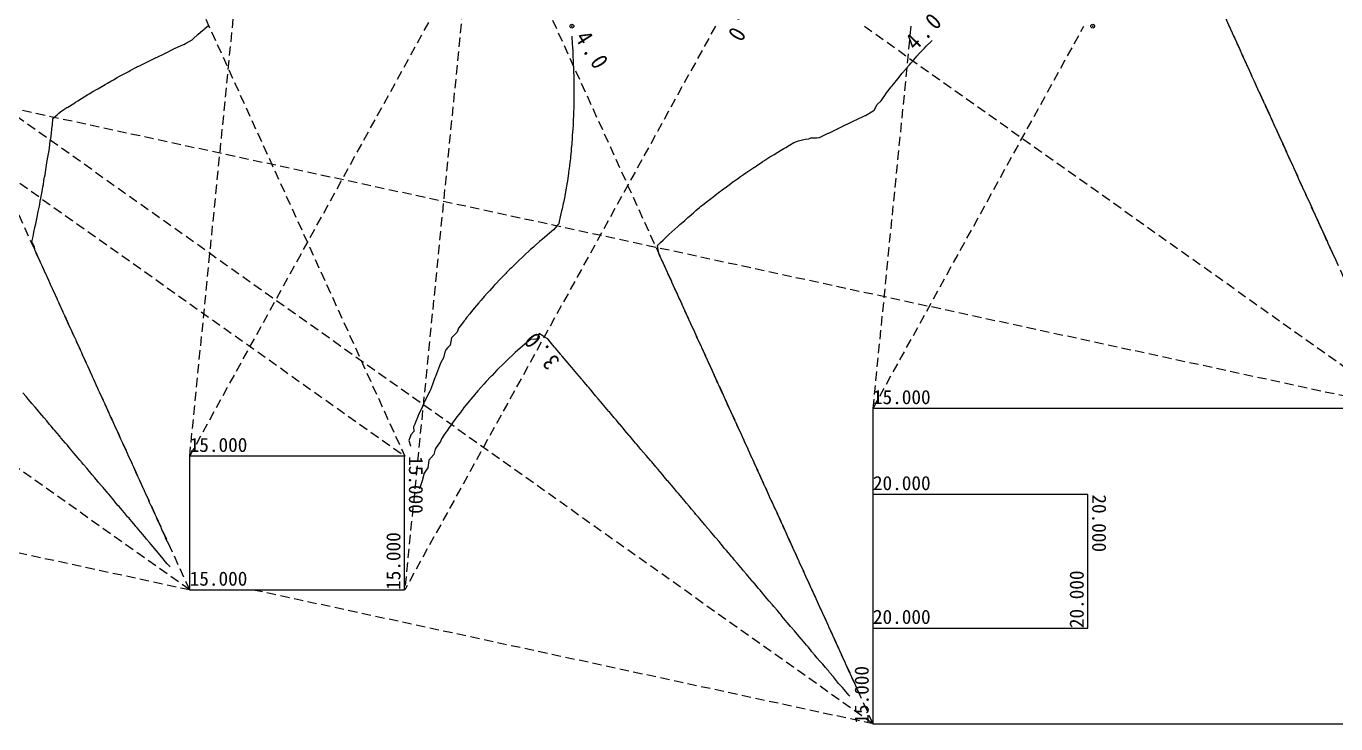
# Model space of a CAD drawing. Units: millimetres at full size. Extents: x -140993 to 75367, y -28745 to 105283.
# Drawn here: x -21831 to 12126, y -27122 to -9031 of the extents above; entities that cross this region are included whole.
import ezdxf
from ezdxf.enums import TextEntityAlignment as Align

# ---------------------------------------------------------------- set-up
doc = ezdxf.new("R2010")
doc.units = ezdxf.units.MM
doc.header["$LTSCALE"] = 200
doc.header["$PDMODE"] = 32
doc.header["$PDSIZE"] = 100
doc.linetypes.add('DASHED1', pattern=[1.8, 1.2, -0.6])
for name, color, linetype in [('0-0_\u3000南棟', 4, 'Continuous'), ('0-1_南棟塔屋', 4, 'Continuous'), ('0-2_\u3000西棟', 4, 'Continuous'), ('0-7_ 東壁面', 7, 'Continuous'), ('0-8_ 日影図', 4, 'DASHED1'), ('0-9_南壁日影', 2, 'Continuous'), ('0-A_東壁日影', 2, 'Continuous'), ('0-C_等時間図', 3, 'Continuous'), ('0-E_東壁等時', 6, 'Continuous')]:
    doc.layers.add(name, color=color, linetype=linetype)
doc.styles.add('ＭＳ ゴシック', font='')
doc.styles.get('ＭＳ ゴシック').set_extended_font_data('MS Gothic')

msp = doc.modelspace()

# ---------------------------------------------------------------- linework, layer by layer
at = {"layer": '0-0_\u3000南棟', "color": 7}
msp.add_lwpolyline([(123.9, -18941.8), (123.9, -27118.8), (13876.1, -27118.8), (13876.1, -18941.8)], close=True, dxfattribs=at)
at = {"layer": '0-1_南棟塔屋', "color": 7}
msp.add_lwpolyline([(123.9, -21171.9), (123.9, -24640.9), (5699.1, -24640.9), (5699.1, -21171.9)], close=True, dxfattribs=at)
at = {"layer": '0-2_\u3000西棟', "color": 7}
msp.add_lwpolyline([(-17592.9, -20180.7), (-17592.9, -23649.8), (-12017.7, -23649.8), (-12017.7, -20180.7)], close=True, dxfattribs=at)
at = {"layer": '0-7_ 東壁面', "color": 6}
msp.add_point((5823, -9030.3), dxfattribs=at)
at = {"layer": '0-8_ 日影図'}
for p, q in [((5822.7, -1261.5), (13874.4, -18946.3)), ((-17591.7, -20182.1), (-7674.8, -2184.8)), ((-3958.9, -9031), (-12016.2, -23649.7)), ((-97.8, -9031.9), (13874.4, -18946.3)), ((128.9, -18942.4), (5592.9, -9033)), ((128.9, -18942.4), (1117.4, -9034.1)), ((127.4, -21175.7), (132.3, -21162.5)), ((127.4, -21175.7), (131.9, -21173.6)), ((128.2, -27121.5), (-15935.1, -23653.3))]:
    msp.add_line(p, q, dxfattribs=at)
for points in [[(128.2, -27121.5), (-10399.9, -3997.2), (-10398.9, -3054.7), (-18206.2, 14093.4), (-18204.6, 23634.1), (-4705.2, 23632.6), (5822.9, 508.3)], [(128.2, -27121.5), (-27174.5, -7757.4), (-27170.6, -5278.1), (-36281, 1181.4), (-36281, 4650), (-30703.5, 4646.4), (-24743.2, 417.4), (-21004, 420.9), (-34980.7, 10333.3), (-34979.1, 19874), (-21475.2, 19874.4), (5822.9, 508.3)], [(-17591.7, -20182.1), (-14269.4, 13125.1), (-8694, 13126), (-8693.9, 9657.4), (-12016.2, -23649.7)], [(-17591.6, -23650.6), (-123423.7, -785.3), (-123418, 2048.8), (-140992.8, 5847), (-140992.9, 9315.6), (-135417.4, 9316.5), (-105702.9, 2893.9), (-105707.6, 3920.9), (-91953.1, 3921.1), (13874.4, -18946.3)], [(-17591.6, -23650.6), (-28119.8, -526.4), (-28119.8, 2942.2), (-22544.4, 2943.2), (-12016.2, -20181.1)], [(-17591.6, -23650.6), (-44894.3, -4286.6), (-44894.3, -818), (-39318.9, -817), (-12016.2, -20181.1)]]:
    msp.add_lwpolyline(points, dxfattribs=at)
at = {"layer": '0-9_南壁日影', "color": 6}
msp.add_point((-7681.4, -9030.3), dxfattribs=at)
at = {"layer": '0-A_東壁日影', "color": 6}
msp.add_point((5823, -9030.3), dxfattribs=at)
at = {"layer": '0-C_等時間図'}
for points in [[(-19639.3, -10458.7), (-19570, -10418.6), (-19469, -10360), (-19408.5, -10327.9), (-19356.5, -10298.9), (-19221.1, -10230.7), (-19173.3, -10206.6), (-19131.6, -10183.5), (-18970.5, -10094.3), (-18941.2, -10078.8), (-18914.4, -10065.3), (-18724.2, -9969.3), (-18705, -9959.6), (-18686.8, -9950.9), (-18480.8, -9852.1), (-18466.6, -9845.6), (-18453.2, -9838.8), (-18237.6, -9735.4), (-18228.4, -9731), (-18219.8, -9726.6), (-18004.1, -9617.8), (-17992.8, -9612), (-17992.3, -9611.8), (-17991.8, -9611.6), (-17968, -9601.4), (-17753.9, -9509.1), (-17749.5, -9507.2), (-17746.5, -9504.7), (-17697.4, -9478.2), (-17531.5, -9385.6), (-17517.4, -9379.2), (-17498.7, -9360.4), (-17381.4, -9242.1), (-17314.2, -9187.8), (-17215.1, -9104.7), (-17198.6, -9090.9), (-17103.4, -9013.1)], [(9289.7, -8870.9), (9373.9, -9055.8), (9386, -9084.3), (9398.5, -9111.7), (9483.3, -9298), (9495.4, -9325.6), (9507.8, -9352.7), (9592.9, -9539.6), (9604.6, -9567), (9616.6, -9593.5), (9702.3, -9781.7), (9713.8, -9808.5), (9725.5, -9834.3), (9811.8, -10023.8), (9823, -10049.9), (9834.5, -10075.1), (9921.3, -10265.8), (9932.2, -10291.3), (9943.8, -10316.1), (10032.1, -10504.3), (10043.8, -10531.6), (10055.9, -10558.1), (10141.5, -10746.3), (10152.8, -10773.2), (10164.4, -10798.8), (10250.9, -10988.7), (10262, -11014.5), (10273.8, -11039.8), (10361.6, -11227.4), (10373.2, -11255.1)], [(-7686.2, -9287.3), (-7686, -9287.7), (-7685.9, -9288.7), (-7671.3, -9493.1), (-7665.9, -9569.2), (-7658.9, -9697.6), (-7657.4, -9745.1), (-7654.1, -9855), (-7652.7, -9899.9), (-7649.4, -10006.7), (-7643.9, -10103.1), (-7641.8, -10140.5), (-7638.1, -10228.9), (-7634.9, -10306.3), (-7635.4, -10428.8), (-7633.2, -10506.8), (-7628.1, -10691.4), (-7627.3, -10709), (-7627.2, -10716.2), (-7627.2, -10735.2), (-7629.5, -10908), (-7630.8, -11008.9), (-7632.1, -11106.9), (-7643.1, -11296.3), (-7643.3, -11302.6), (-7643.4, -11305.8), (-7643.6, -11314.9), (-7647.5, -11501), (-7651.7, -11600.8), (-7658.6, -11696.7), (-7671.1, -11872.6), (-7672.3, -11891.4), (-7672.9, -11901.5), (-7675.6, -11936.5), (-7687.2, -12085.7), (-7696.3, -12203.3), (-7703.2, -12279.6), (-7715.4, -12413.1), (-7720.4, -12473), (-7723.2, -12506.7)], [(696.5, -10480), (722.3, -10448.6), (777.2, -10383.4), (847.3, -10295.7), (883.5, -10253), (973, -10143.1), (986.5, -10127.8), (1072.5, -10030.3), (1105, -9992.8), (1176.3, -9910.6), (1233.4, -9841.2), (1262.1, -9809), (1333.7, -9732), (1370.2, -9692.7), (1457, -9599.3), (1508.6, -9544.8), (1656.2, -9401), (1656.6, -9400.5), (1656.8, -9400.4)], [(-21352.6, -12946.9), (-21340.3, -12883.6), (-21321.1, -12758.9), (-21292.5, -12573.1), (-21292.1, -12570.5), (-21292, -12569.9), (-21291.9, -12569), (-21261.7, -12381.4), (-21236.6, -12254), (-21228.7, -12193.9), (-21216.1, -12097.7), (-21207.4, -12002), (-21196, -11944.5), (-21178.8, -11812.9), (-21162.6, -11689), (-21155.5, -11634.9), (-21154.4, -11622.1), (-21152.5, -11599.5), (-21140.3, -11427.6), (-21027.9, -11327.7), (-20998, -11301.1), (-20985.8, -11285.7), (-20904.8, -11229.6), (-20799.8, -11155.7), (-20779.7, -11142.9), (-20753.3, -11126.9), (-20597.4, -11031.9), (-20552.3, -11004.5), (-20493.4, -10965.3), (-20400.7, -10906), (-20328, -10859.4), (-20232.4, -10800.9), (-20200.4, -10781.3), (-20099.8, -10722.8), (-19991.7, -10659.8), (-19977.1, -10651.7), (-19869, -10591.9), (-19779.2, -10539.8), (-19723.7, -10507.7), (-19639.3, -10458.7)], [(-2042.4, -12117.5), (-1927.8, -12051.3), (-1927.2, -12051.1), (-1802.8, -12006.2), (-1700.9, -11979.9), (-1632.8, -11962.3), (-1535.8, -11954.8), (-1481.7, -11927.4), (-1330.4, -11925.3), (-1278.7, -11918.5), (-1262.9, -11916.4), (-1245.4, -11908), (-1037.7, -11807.9), (-1022.5, -11806.7), (-1005.7, -11798.2), (-795.9, -11694.9), (-785.4, -11689.7), (-775.4, -11684.8), (-551.4, -11574.6), (-548.1, -11573), (-544.9, -11571.5), (-333.1, -11471.3), (-309.6, -11460.1), (-309.2, -11459.9), (-308.9, -11459.7), (-74.6, -11348.5), (-70.4, -11346.7), (-66, -11344), (128.3, -11224.9), (158.5, -11211.6), (237.1, -11065.9), (237.6, -11065.4), (336.5, -10964.8), (371.1, -10916.3), (431.4, -10832), (480, -10757.4), (512.9, -10714.6), (599.5, -10602.4), (619, -10577.7), (696.5, -10480)], [(10373.2, -11255.1), (10385.3, -11281.6), (10470.9, -11469.7), (10482.2, -11496.6), (10494.3, -11522.4), (10581.4, -11709), (10593.3, -11737.1), (10605.6, -11764.2), (10690.8, -11951.3), (10702.1, -11978.7), (10714, -12004.8), (10800.1, -12193.8), (10811.3, -12220.2), (10822.8, -12245.6), (10909.5, -12436), (10920.2, -12461.7), (10932, -12486.5), (11020.8, -12673.2), (11032.7, -12701.7), (11045, -12728.9), (11130.1, -12915.6), (11141.6, -12943.2), (11153.6, -12969.6), (11239.4, -13158), (11250.4, -13184.8), (11262.3, -13210.3), (11349.5, -13398.3), (11360.9, -13425.7), (11373, -13451.8), (11459.6, -13638.6), (11471.1, -13666.6), (11483.1, -13693), (11568.8, -13881.4), (11579.8, -13908.3), (11591.6, -13933.7), (11678.8, -14122), (11689.8, -14149.3), (11702, -14175.1), (11789.4, -14361), (11801, -14389.9)], [(-4692.9, -14010.5), (-4672.8, -13993.7), (-4636.7, -13962.4), (-4531.4, -13871.4), (-4464.4, -13813.5), (-4370.2, -13732), (-4343, -13710.3), (-4253.5, -13639), (-4199.8, -13596.2), (-4061.2, -13490.1), (-4038.7, -13472.9), (-4024.7, -13462.1), (-3963.4, -13415.2), (-3850.7, -13327.6), (-3824, -13306.8), (-3781.2, -13274.6), (-3674, -13194.1), (-3607, -13145.7), (-3505.1, -13069.6), (-3494.4, -13061.7), (-3388.2, -12988.5), (-3308.5, -12931.7), (-3234.2, -12878.8), (-3168.5, -12833.2), (-3122.8, -12801.6), (-2967.1, -12697.9), (-2946.1, -12683.9), (-2930.9, -12673.8), (-2836.9, -12611.2), (-2739.8, -12545.7), (-2723.6, -12534.8), (-2701.2, -12520.3), (-2545.3, -12418.9), (-2498.7, -12391), (-2439.6, -12354.3), (-2341.9, -12295.5), (-2271.2, -12252.9), (-2182.1, -12199.3), (-2137.4, -12172.4), (-2042.4, -12117.5)], [(-7723.2, -12506.7), (-7743, -12653), (-7744.6, -12663.8), (-7766.9, -12817.7), (-7771.6, -12853.6), (-7779.2, -12910.7), (-7796.8, -13044), (-7809.7, -13128.4), (-7829.2, -13231.7), (-7856.9, -13377.8), (-7863.6, -13418.7), (-7868.1, -13446.1), (-7901.4, -13604.4), (-7905.8, -13625.2), (-7935.8, -13768.1), (-7940.5, -13789.5), (-7947.5, -13816.5), (-7981.9, -13973.9), (-8007.7, -14091.9), (-8023.5, -14158.1), (-8064.7, -14197), (-8156.8, -14307.9), (-8161.8, -14312.1), (-8263.9, -14397.1), (-8320, -14446.5), (-8453.4, -14558.5), (-8473.2, -14575.1), (-8483.9, -14584.8), (-8517.6, -14615.2), (-8642.1, -14725.2), (-8680, -14758.8), (-8752.5, -14825.1), (-8797.8, -14866.6), (-8885, -14946.4), (-8951, -15008.9), (-9058.7, -15111), (-9087.9, -15138.3), (-9101.9, -15152.1), (-9140.2, -15189.8), (-9250.6, -15296.1)], [(-20979, -16212.7), (-21019, -16124.9), (-21048.8, -16059.5), (-21087.1, -15970.8), (-21128.8, -15883.7), (-21160.5, -15817.6), (-21198.1, -15730.2), (-21238.8, -15643.2), (-21270, -15576.6), (-21307.7, -15489), (-21348.5, -15401.7), (-21379.5, -15335.5), (-21417.2, -15247.7), (-21458.2, -15160.2), (-21489, -15094.5), (-21527.7, -15006.9), (-21567.8, -14918.7), (-21597.3, -14853.9), (-21618.5, -14757), (-21668.1, -14651.9), (-21682.1, -14622.1), (-21652.5, -14481.4), (-21643.8, -14436.6), (-21631.6, -14373.9), (-21604.9, -14251.3), (-21584.8, -14159.4), (-21567.5, -14065.5), (-21540.1, -13937.3), (-21527.9, -13880.5), (-21517.4, -13837.6), (-21490.1, -13694.8), (-21468, -13579.6), (-21456.3, -13518.7), (-21454.5, -13508.3), (-21451.9, -13493.1), (-21419.9, -13321.4), (-21397.5, -13200.7), (-21386.3, -13134.1), (-21369.8, -13035.6), (-21352.6, -12946.9)], [(-4536.4, -16878.6), (-4542.9, -16865.4), (-4640.5, -16651), (-4646.6, -16637.6), (-4652.9, -16624.2), (-4750.4, -16410.1), (-4756.5, -16396.6), (-4763.3, -16382.8), (-4860.4, -16169.5), (-4866.7, -16155.6), (-4873.3, -16141.5), (-4970.3, -15928.6), (-4976.7, -15914.5), (-4983.7, -15900.2), (-5080.3, -15688.1), (-5086.9, -15673.6), (-5093.9, -15658.9), (-5190.2, -15447.3), (-5196.9, -15432.5), (-5204, -15417.6), (-5300.1, -15206.4), (-5306.9, -15191.5), (-5314.1, -15176.3), (-5410, -14965.6), (-5417, -14950.4), (-5424.6, -14934.9), (-5431.8, -14877.6), (-5462, -14721), (-5380.5, -14642.7), (-5313.6, -14576.9), (-5288.9, -14553.6), (-5238, -14504.2), (-5164.7, -14432.9), (-5086.6, -14360.2), (-5011.7, -14290.5), (-4933.8, -14223.7), (-4879.5, -14177.2), (-4850.9, -14151.1), (-4754.2, -14066.4), (-4692.9, -14010.5)], [(11801, -14389.9), (11813.2, -14416.8), (11898.5, -14604.1), (11909.4, -14631.6), (11921.3, -14657.3), (12008.2, -14845.5), (12019.1, -14872.8), (12031.1, -14898.5), (12118.5, -15085.2), (12129.7, -15113.6)], [(-9250.6, -15296.1), (-9289.4, -15333.5), (-9373.7, -15420.1), (-9394.8, -15441.8), (-9487.9, -15535.4), (-9537.8, -15588), (-9661.4, -15718.3), (-9677.8, -15735.2), (-9684.2, -15741.9), (-9699.7, -15758.9), (-9813.5, -15884.1), (-9878.2, -15953.8), (-9947.1, -16033.8), (-10043.6, -16145.7), (-10068.3, -16173.9), (-10077.3, -16184.8), (-10095.7, -16207.1), (-10206, -16336.3), (-10257.4, -16396.4), (-10331.9, -16488.9), (-10404.9, -16579.3), (-10443.1, -16626.3), (-10452.6, -16643.4), (-10476.5, -16671.6), (-10573.6, -16797.8), (-10625, -16864.6), (-10659, -16965.6), (-10802.6, -17111.3), (-10802.8, -17111.5), (-10802.9, -17111.6), (-10837.3, -17298.4), (-10897.4, -17364.6), (-10951.1, -17423.9), (-10962.2, -17451.4), (-10974.1, -17480.5), (-11006.4, -17634.6), (-11084.6, -17768.4), (-11099.5, -17799.5), (-11117.4, -17836.9), (-11166, -17974.5)], [(-19550.4, -19347.2), (-19592.1, -19260.8), (-19624.6, -19193.3), (-19660.7, -19106.2), (-19701.9, -19019.7), (-19734, -18952.3), (-19770, -18864.8), (-19811.5, -18778), (-19843.3, -18711.3), (-19880.4, -18624), (-19921.3, -18537.1), (-19952.8, -18470.3), (-19989.3, -18382.4), (-20031, -18295.5), (-20062.9, -18229), (-20099.8, -18141.6), (-20140.9, -18054.6), (-20172.3, -17988), (-20209.2, -17900.2), (-20250.5, -17813), (-20281.7, -17747), (-20319.3, -17659.2), (-20360.4, -17572.3), (-20392.1, -17505.6), (-20429.4, -17418.2), (-20470.1, -17330.7), (-20500.6, -17264.9), (-20538.2, -17176.6), (-20579.7, -17089.3), (-20611, -17023.6), (-20648.3, -16935.6), (-20689.7, -16848.6), (-20721.4, -16782.2), (-20759.2, -16695), (-20799.7, -16608), (-20830.9, -16541.1), (-20868, -16453.3), (-20909.4, -16366.6), (-20941.4, -16299.7), (-20979, -16212.7)], [(-3107.5, -20012.9), (-3113.1, -20001.3), (-3212.3, -19783.6), (-3217.6, -19771.9), (-3223.4, -19760), (-3322.3, -19542.9), (-3327.7, -19530.9), (-3333.8, -19518.6), (-3432.2, -19302.3), (-3437.9, -19289.9), (-3443.9, -19277.3), (-3542.2, -19061.5), (-3548, -19048.9), (-3554.5, -19035.9), (-3652.3, -18821.2), (-3658.3, -18807.9), (-3664.7, -18794.6), (-3762.2, -18580.4), (-3768.4, -18566.9), (-3775, -18553.2), (-3872.2, -18339.7), (-3878.5, -18325.9), (-3885.5, -18311.8), (-3980.9, -18095.6), (-3986.1, -18083.8), (-3991.6, -18072.1), (-4090.7, -17854.4), (-4096, -17842.7), (-4101.8, -17830.7), (-4200.6, -17613.7), (-4206.1, -17601.7), (-4212, -17589.4), (-4310.6, -17373), (-4316.2, -17360.6), (-4322.3, -17348.1), (-4420.5, -17132.3), (-4426.3, -17119.6), (-4432.6, -17106.8), (-4530.5, -16891.6), (-4536.4, -16878.6)], [(-6721.4, -19018.8), (-6762.9, -18969.5), (-6860.4, -18856.1), (-6888.8, -18823), (-6940.5, -18762.9), (-6999, -18692.3), (-7065.4, -18612.3), (-7137.4, -18527.7), (-7185.9, -18470.8), (-7243.2, -18402.1), (-7275.7, -18363.2), (-7393.5, -18222.4), (-7414, -18198.3), (-7419.9, -18191.4), (-7431, -18178.8), (-7553.3, -18036.5), (-7600, -17982.3), (-7685, -17883.4), (-7692.6, -17874.3), (-7777.3, -17771.9), (-7830.7, -17709.2), (-7931.2, -17591), (-7955.5, -17561.9), (-7969.3, -17545.3), (-8019.4, -17485.2), (-8107.7, -17381), (-8132.8, -17351.4), (-8177.7, -17298.5), (-8246, -17216.2), (-8308.8, -17140.4), (-8396.6, -17084.5), (-8531.3, -16998.7), (-8581, -17146.9), (-8620, -17148), (-8752.1, -17151.5), (-8854.3, -17244.1), (-8855.9, -17245.3), (-8963.4, -17325.3), (-9023.6, -17380.4), (-9148.6, -17494.7)], [(-9148.6, -17494.7), (-9168.4, -17512.7), (-9178.2, -17522.1), (-9205.6, -17548.8), (-9330.6, -17664.7), (-9372.1, -17703.2), (-9457.4, -17787.3), (-9479.2, -17808.8), (-9572.5, -17900.8), (-9623.8, -17954.4), (-9752.3, -18088.8), (-9764.8, -18101.2), (-9769.5, -18105.9), (-9780.1, -18117.3), (-9904.6, -18248.6), (-9965.5, -18313), (-10039.6, -18397.8), (-10117.7, -18487.2), (-10156.6, -18531.1), (-10170.7, -18548.4), (-10199.5, -18583.5), (-10300.1, -18699.7), (-10346.1, -18752.8), (-10425, -18852.6), (-10479.2, -18921.3), (-10530.5, -18985.4), (-10546.2, -19007), (-10573.7, -19045), (-10663.9, -19162.6), (-10711.8, -19225.1), (-10778.4, -19319.5), (-10882.3, -19467), (-10888.3, -19475.2), (-10889.7, -19477.5), (-10891.9, -19481.1), (-10997.7, -19636.8), (-11062, -19731.4), (-11091.4, -19801.5), (-11160, -19894.2), (-11202.5, -19959.7)], [(-11166, -17974.5), (-11216.2, -18117.1), (-11231.9, -18149.6), (-11250.7, -18188.7), (-11299, -18324.3), (-11348.7, -18463.8), (-11365.9, -18499), (-11386.9, -18541.8), (-11450.4, -18667.1), (-11501.1, -18767), (-11531.6, -18836.5), (-11565.9, -18914.5), (-11609.7, -19007.1), (-11646.7, -19085), (-11684.6, -19178.8), (-11724.8, -19278), (-11755.7, -19352), (-11784.3, -19420.5), (-11781.9, -19542), (-11859.4, -19630.4), (-11886.3, -19702.7), (-11913.3, -19775), (-11867, -19909.8), (-11862.5, -19922.9)], [(-20230, -20530), (-20254.1, -20501), (-20341.9, -20395.7), (-20392.7, -20337.1), (-20407.7, -20319.8), (-20437, -20287.2), (-20531.5, -20173.9), (-20585.3, -20109.5), (-20670.9, -20012), (-20687.4, -19993.2), (-20763.7, -19899.6), (-20808.9, -19846.5), (-20932.4, -19701.3), (-20941.7, -19689.5), (-20947.4, -19682.5), (-20968.5, -19657), (-21086, -19518.7), (-21119.5, -19479.3), (-21182.8, -19407.3), (-21225, -19355.8), (-21296.5, -19268.7), (-21363.1, -19190.6), (-21427, -19115.6), (-21473.3, -19058.1), (-21501.2, -19025.3), (-21599, -18910.1), (-21640.3, -18862.9), (-21652.8, -18848.6), (-21676, -18822.1), (-21778.8, -18698.7), (-21829.5, -18638), (-21918, -18536.3)], [(-18123.3, -22482.2), (-18166.7, -22401), (-18207.5, -22324.4), (-18233.1, -22241.1), (-18276.1, -22158.8), (-18315.1, -22084.1), (-18343.1, -22000), (-18385.7, -21917.1), (-18423.4, -21843.5), (-18452.9, -21758.9), (-18495.2, -21675.3), (-18531.8, -21602.9), (-18562.7, -21517.7), (-18604.8, -21433.5), (-18640.3, -21362.2), (-18672.1, -21276.4), (-18714.4, -21191.8), (-18749.7, -21121.2), (-18782.3, -21035.4), (-18824.1, -20950.5), (-18858.6, -20880.4), (-18892.2, -20794.3), (-18933.9, -20709.5), (-18968.4, -20639.2), (-19002, -20553.2), (-19043.6, -20468), (-19077.8, -20398.3), (-19112.1, -20312.2), (-19153.3, -20226.6), (-19186.6, -20157.4), (-19221.4, -20070.8), (-19262.9, -19984.9), (-19296, -19916.5), (-19331, -19829.5), (-19372.7, -19743.7), (-19405.9, -19675.3), (-19441.1, -19588.5), (-19482.2, -19501.8), (-19514, -19434.7), (-19550.4, -19347.2)], [(-4643.4, -21479.7), (-4710.4, -21400), (-4754.5, -21345), (-4781.1, -21313.5), (-4875.8, -21201), (-4919.8, -21150), (-4932.8, -21135), (-4957, -21107.4), (-5058.8, -20987.1), (-5111.3, -20925.2), (-5197.9, -20824.6), (-5207.6, -20813.4), (-5289.1, -20715), (-5336, -20659.4), (-5452.5, -20521.4), (-5466.2, -20504.5), (-5474.3, -20494.7), (-5504.4, -20458.2), (-5612.6, -20329.9), (-5643, -20293.9), (-5700.5, -20228.3), (-5751.7, -20167.4), (-5821.8, -20084.1), (-5890.5, -20004), (-5950, -19934.7), (-6000.3, -19874.2), (-6029, -19839.9), (-6133.3, -19714.7), (-6167.2, -19674.9), (-6176.9, -19663.5), (-6195.1, -19642.7), (-6306, -19511.5), (-6355, -19453.5), (-6442.7, -19349.7), (-6444.5, -19347.5), (-6531.7, -19242.7), (-6582.8, -19182.7), (-6689.7, -19057), (-6709.7, -19032.7), (-6721.4, -19018.8)], [(-11202.5, -19959.7), (-11229.5, -20001.3), (-11262.5, -20137), (-11387.4, -20286), (-11389.2, -20288.2), (-11389.5, -20289.2), (-11389.8, -20290), (-11390.2, -20293.6), (-11413.4, -20480.1), (-11516.3, -20631.8), (-11520.4, -20637.9)], [(-1681.2, -23148.3), (-1687.9, -23135.5), (-1785.1, -22919), (-1790.5, -22907), (-1796.8, -22894.7), (-1895.2, -22678.6), (-1900.9, -22666.1), (-1907.6, -22653.2), (-2005.4, -22438.5), (-2011.4, -22425.2), (-2018.4, -22411.7), (-2114.8, -22196.3), (-2120.4, -22183.7), (-2126.9, -22171), (-2224.1, -21953.8), (-2229.2, -21942.2), (-2235.2, -21930.4), (-2334.1, -21713.2), (-2339.5, -21701.2), (-2345.7, -21689), (-2444.2, -21472.8), (-2449.8, -21460.3), (-2456.2, -21447.5), (-2554.2, -21232.3), (-2560.1, -21219.4), (-2566.8, -21206.1), (-2664.3, -20991.9), (-2670.4, -20978.4), (-2677.4, -20964.7), (-2773.4, -20749), (-2778.9, -20736.7), (-2785, -20724.3), (-2883.4, -20508.3), (-2889.1, -20495.7), (-2895.5, -20482.9), (-2992.3, -20265), (-2997.3, -20253.9), (-3002.9, -20242.6), (-3102.3, -20024.3), (-3107.5, -20012.9)], [(-18099.4, -23053.7), (-18179, -22969.8), (-18230.6, -22915.4), (-18275.9, -22842.9), (-18314.3, -22797), (-18452.5, -22632.2), (-18452.6, -22632.2), (-18452.6, -22632.2), (-18452.6, -22632.1), (-18591.5, -22469.2), (-18631.4, -22422.4), (-18715, -22333.6), (-18732.3, -22311.3), (-18809, -22212.2), (-18869.2, -22142.9), (-18956, -22043.2), (-18986, -22001.6), (-19006.8, -21976.2), (-19084.9, -21880.9), (-19145.4, -21812.4), (-19163.9, -21791.5), (-19202.1, -21750.8), (-19284.8, -21650.5), (-19341.8, -21581.3), (-19424.2, -21488.8), (-19452.7, -21456.7), (-19519.8, -21371.2), (-19561.5, -21321.6), (-19692.1, -21166.8), (-19696.8, -21160.6), (-19699.8, -21156.9), (-19711.5, -21142.5), (-19838.4, -20993.1), (-19874.6, -20950.5), (-19945.1, -20871.9), (-19978, -20831.7), (-20052.7, -20740.4), (-20116.2, -20666.7), (-20191.2, -20579.5), (-20230, -20530)], [(-11521.5, -20641.1), (-11523.9, -20652.1), (-11561.1, -20824.4), (-11617.6, -20976), (-11624.3, -21000.5), (-11637.7, -21018)], [(-2483.5, -24035.9), (-2564.7, -23938.9), (-2623.6, -23868.5), (-2703.8, -23776.3), (-2733.5, -23742), (-2800.6, -23658), (-2841.5, -23609.9), (-2976.3, -23450.9), (-2978.7, -23447.9), (-2980.1, -23446.1), (-2985.6, -23439.5), (-3118.8, -23282.4), (-3156.6, -23237.8), (-3227.9, -23156.5), (-3257.8, -23119.7), (-3333.2, -23027.1), (-3395.7, -22953.9), (-3471.5, -22865), (-3510.4, -22816.6), (-3533.8, -22788.8), (-3617.2, -22689.9), (-3672.8, -22625.9), (-3689.3, -22606.9), (-3720.8, -22571.4), (-3811.6, -22462.6), (-3866.7, -22396.5), (-3950.7, -22299.9), (-3969.7, -22278), (-4045.2, -22186.7), (-4089, -22135.2), (-4216.4, -21985.4), (-4223.4, -21976.6), (-4227.6, -21971.5), (-4243.4, -21952.3), (-4365.8, -21806.5), (-4399.9, -21765.9), (-4464.6, -21692.2), (-4505, -21644.2), (-4579, -21556.3), (-4643.4, -21479.7)], [(-253.6, -26283.2), (-263.8, -26269.3), (-358, -26054.5), (-363.4, -26042.1), (-372.6, -26028.5), (-467.7, -25813), (-473, -25800.8), (-481.5, -25787.7), (-577.6, -25572.1), (-583.1, -25559.8), (-591.2, -25546.6), (-687.4, -25331.2), (-693, -25318.7), (-700.9, -25305.5), (-797.1, -25089.7), (-802.6, -25077.4), (-810.1, -25064.6), (-906.9, -24848.6), (-912.4, -24836.3), (-919.7, -24823.5), (-1016.5, -24607), (-1021.9, -24595), (-1028.9, -24582.5), (-1126.5, -24366.2), (-1132, -24354), (-1138.9, -24341.3), (-1236.3, -24125.2), (-1241.9, -24112.9), (-1248.8, -24100.1), (-1346.1, -23884), (-1351.6, -23871.7), (-1358.4, -23859), (-1455.8, -23642.6), (-1461.3, -23630.5), (-1467.8, -23618), (-1565.4, -23401), (-1570.7, -23389.2), (-1577.1, -23377.1), (-1675.6, -23160.8), (-1681.2, -23148.3)], [(-472.7, -26407.8), (-485.2, -26395.7), (-490.1, -26390.9), (-502.5, -26379.5), (-624.6, -26233.8), (-668.8, -26181.1), (-764.3, -26081.2), (-766.3, -26078.5), (-846.1, -25970.7), (-901.9, -25906.5), (-1001.3, -25792.2), (-1023.3, -25760.2), (-1039.6, -25740.1), (-1102.4, -25662.4), (-1178.2, -25576.4), (-1201.4, -25550.1), (-1249.7, -25499), (-1317.9, -25415.4), (-1379.4, -25340.1), (-1456.9, -25252.5), (-1498.3, -25205.7), (-1556.5, -25129.5), (-1594.1, -25084.9), (-1728, -24926.2), (-1732.7, -24920.9), (-1734.1, -24919.3), (-1737.2, -24916), (-1871.2, -24756.9), (-1911.6, -24708.9), (-1991.2, -24620.7), (-2011, -24596.2), (-2089.8, -24498.9), (-2148.9, -24430.4), (-2236.4, -24328.6), (-2267.6, -24288.7), (-2287, -24265.2), (-2358.8, -24178.2), (-2425.5, -24101), (-2445, -24078.4), (-2483.5, -24035.9)]]:
    msp.add_lwpolyline(points, dxfattribs=at)

# ---------------------------------------------------------------- texts
at = {"layer": '0-0_\u3000南棟', "style": 'ＭＳ ゴシック'}
msp.add_text('15.000', height=366.6, dxfattribs=at).set_placement((123.9, -18941.8), align=Align.BOTTOM_LEFT)
msp.add_text('15.000', height=366.6, rotation=90, dxfattribs=at).set_placement((123.9, -27118.8), align=Align.BOTTOM_LEFT)
at = {"layer": '0-1_南棟塔屋', "style": 'ＭＳ ゴシック'}
for p in [(123.9, -21171.9), (123.9, -24640.9)]:
    msp.add_text('20.000', height=366.6, dxfattribs=at).set_placement(p, align=Align.BOTTOM_LEFT)
for rotation, p in [(270, (5699.1, -21171.9)), (90, (5699.1, -24640.9))]:
    msp.add_text('20.000', height=366.6, rotation=rotation, dxfattribs=at).set_placement(p, align=Align.BOTTOM_LEFT)
at = {"layer": '0-2_\u3000西棟', "style": 'ＭＳ ゴシック'}
for p in [(-17592.9, -20180.7), (-17592.9, -23649.8)]:
    msp.add_text('15.000', height=366.6, dxfattribs=at).set_placement(p, align=Align.BOTTOM_LEFT)
for rotation, p in [(270, (-12017.7, -20180.7)), (90, (-12017.7, -23649.8))]:
    msp.add_text('15.000', height=366.6, rotation=rotation, dxfattribs=at).set_placement(p, align=Align.BOTTOM_LEFT)
at = {"layer": '0-C_等時間図', "color": 7, "char_height": 439.9, "attachment_point": 7, "style": 'ＭＳ ゴシック'}
for s, insert, rotation in [('\\T1.38;\\W0.9;4.0', (1237.3, -9690.4), 45.96), ('\\T1.37;\\W0.9;4.0', (-7622.7, -9332.6), 302.125), ('\\T1.37;\\W0.9;3.0', (-7969.4, -17705.9), 129.697)]:
    msp.add_mtext(s, dxfattribs=dict(at, insert=insert, rotation=rotation))
at = {"layer": '0-E_東壁等時', "color": 7, "insert": (-3140.8, -8370.3), "char_height": 439.9, "attachment_point": 7, "rotation": 239.299, "style": 'ＭＳ ゴシック'}
msp.add_mtext('\\T1.38;\\W0.9;3.0', dxfattribs=at)

doc.saveas('drawing.dxf')
